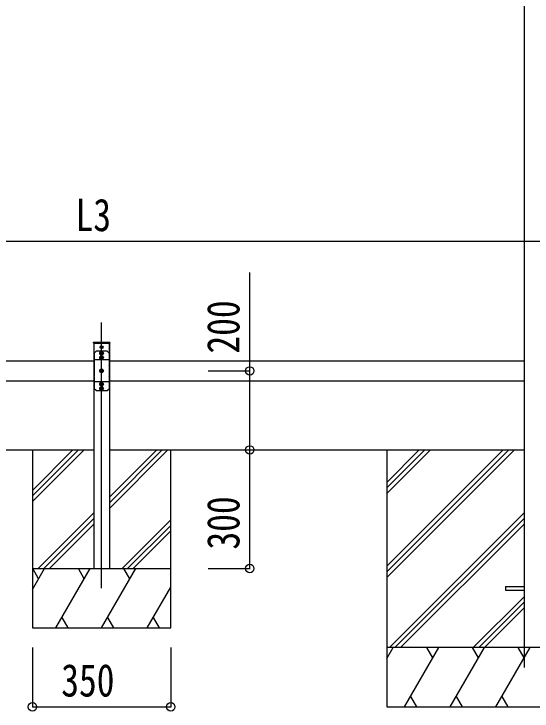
# Model space of a CAD drawing. Units: millimetres, scale not verified. Extents: x -8410 to 8410, y -5940 to 5940.
# Drawn here: x -1744 to -433, y -3855 to -2091 of the extents above; entities that cross this region are included whole.
import ezdxf
from ezdxf.enums import TextEntityAlignment as Align

# ---------------------------------------------------------------- set-up
doc = ezdxf.new("R2010")
doc.units = ezdxf.units.MM
doc.header["$LTSCALE"] = 30
for name, color, linetype in [('0-4_YKK_12', 2, 'Continuous'), ('0-5_YKK_13', 4, 'Continuous'), ('0-6_YKK_A1', 4, 'Continuous'), ('0-7_YKK_D', 6, 'Continuous')]:
    doc.layers.add(name, color=color, linetype=linetype)
doc.styles.add('ＭＳ ゴシック', font='')
doc.styles.get('ＭＳ ゴシック').set_extended_font_data('MS Gothic')

msp = doc.modelspace()

# ---------------------------------------------------------------- linework, layer by layer
at = {"layer": '0-4_YKK_12'}
for p, q in [((-1522.43, -3544.28), (-1522.43, -2871.78)), ((-1526.58, -2934.28), (-1518.28, -2934.28)), ((-1522.43, -2938.43), (-1522.43, -2930.13)), ((-1522.43, -2955.52), (-1522.43, -2944.05)), ((-1516.69, -2949.78), (-1528.16, -2949.78)), ((-1516.69, -2960.78), (-1528.16, -2960.78)), ((-1522.43, -2966.52), (-1522.43, -2955.05)), ((-1516.69, -2994.28), (-1528.16, -2994.28)), ((-1522.43, -3000.02), (-1522.43, -2988.55)), ((-1516.69, -3027.78), (-1528.16, -3027.78)), ((-1522.43, -3033.52), (-1522.43, -3022.05)), ((-1522.43, -3044.52), (-1522.43, -3033.05)), ((-1516.69, -3038.78), (-1528.16, -3038.78))]:
    msp.add_line(p, q, dxfattribs=at)
at = {"layer": '0-5_YKK_13'}
for p, q in [((-1542.93, -2924.28), (-1542.83, -2922.72)), ((-1541.93, -2924.28), (-1542.93, -2924.28)), ((-1541.93, -2924.28), (-1502.93, -2924.28)), ((-1541.84, -2921.78), (-1503.02, -2921.78)), ((-1536.43, -2944.28), (-1541.43, -2949.28)), ((-1523.14, -2944.28), (-1536.43, -2944.28)), ((-1524.48, -2933.93), (-1524.48, -2934.63)), ((-1524.48, -2933.93), (-1523.28, -2933.93)), ((-1524.48, -2934.63), (-1523.28, -2934.63)), ((-1522.78, -2932.23), (-1522.08, -2932.23)), ((-1522.78, -2932.23), (-1522.78, -2933.43)), ((-1522.78, -2935.13), (-1522.78, -2936.33)), ((-1522.78, -2936.33), (-1522.08, -2936.33)), ((-1522.08, -2932.23), (-1522.08, -2933.43)), ((-1522.08, -2935.13), (-1522.08, -2936.33)), ((-1508.43, -2944.28), (-1521.72, -2944.28)), ((-1521.58, -2933.93), (-1520.38, -2933.93)), ((-1521.58, -2934.63), (-1520.38, -2934.63)), ((-1520.38, -2933.93), (-1520.38, -2934.63)), ((-1508.43, -2944.28), (-1503.43, -2949.28)), ((-1541.43, -2949.28), (-1541.43, -2979.57)), ((-1524.81, -2950.38), (-1523.77, -2950.39)), ((-1524.81, -2961.38), (-1523.77, -2961.39)), ((-1524.8, -2949.19), (-1523.77, -2949.17)), ((-1524.8, -2960.19), (-1523.77, -2960.17)), ((-1523.77, -2949.17), (-1523.16, -2949.05)), ((-1523.77, -2950.39), (-1523.16, -2950.51)), ((-1523.77, -2960.17), (-1523.16, -2960.05)), ((-1523.77, -2961.39), (-1523.16, -2961.51)), ((-1523.04, -2948.44), (-1523.16, -2949.05)), ((-1523.04, -2951.12), (-1523.16, -2950.51)), ((-1523.04, -2959.44), (-1523.16, -2960.05)), ((-1523.04, -2962.12), (-1523.16, -2961.51)), ((-1523.02, -2947.41), (-1523.04, -2948.44)), ((-1523.02, -2952.16), (-1523.04, -2951.12)), ((-1523.02, -2958.41), (-1523.04, -2959.44)), ((-1523.02, -2963.16), (-1523.04, -2962.12)), ((-1521.84, -2947.41), (-1521.82, -2948.44)), ((-1521.84, -2952.16), (-1521.82, -2951.12)), ((-1521.84, -2958.41), (-1521.82, -2959.44)), ((-1521.84, -2963.16), (-1521.82, -2962.12)), ((-1521.82, -2948.44), (-1521.7, -2949.05)), ((-1521.82, -2951.12), (-1521.7, -2950.51)), ((-1521.82, -2959.44), (-1521.7, -2960.05)), ((-1521.82, -2962.12), (-1521.7, -2961.51)), ((-1521.09, -2949.17), (-1521.7, -2949.05)), ((-1521.09, -2950.39), (-1521.7, -2950.51)), ((-1521.09, -2960.17), (-1521.7, -2960.05)), ((-1521.09, -2961.39), (-1521.7, -2961.51)), ((-1520.05, -2949.19), (-1521.09, -2949.17)), ((-1520.05, -2950.38), (-1521.09, -2950.39)), ((-1520.05, -2960.19), (-1521.09, -2960.17)), ((-1520.05, -2961.38), (-1521.09, -2961.39)), ((-1503.43, -2949.28), (-1503.43, -2979.57)), ((-1503.43, -2966.68), (-1541.43, -2966.68)), ((-1541.43, -2981), (-1541.43, -3007.57)), ((-1524.81, -2994.88), (-1523.77, -2994.89)), ((-1524.8, -2993.69), (-1523.77, -2993.67)), ((-1523.77, -2993.67), (-1523.16, -2993.55)), ((-1523.77, -2994.89), (-1523.16, -2995.01)), ((-1523.04, -2992.94), (-1523.16, -2993.55)), ((-1523.04, -2995.62), (-1523.16, -2995.01)), ((-1523.02, -2991.91), (-1523.04, -2992.94)), ((-1523.02, -2996.66), (-1523.04, -2995.62)), ((-1521.84, -2991.91), (-1521.82, -2992.94)), ((-1521.84, -2996.66), (-1521.82, -2995.62)), ((-1521.82, -2992.94), (-1521.7, -2993.55)), ((-1521.82, -2995.62), (-1521.7, -2995.01)), ((-1521.09, -2993.67), (-1521.7, -2993.55)), ((-1521.09, -2994.89), (-1521.7, -2995.01)), ((-1520.05, -2993.69), (-1521.09, -2993.67)), ((-1520.05, -2994.88), (-1521.09, -2994.89)), ((-1503.43, -2981), (-1503.43, -3007.57)), ((-1541.43, -3009), (-1541.43, -3039.28)), ((-1503.43, -3009), (-1503.43, -3039.28)), ((-1503.43, -3021.88), (-1541.43, -3021.88)), ((-1524.81, -3028.38), (-1523.77, -3028.39)), ((-1524.8, -3027.19), (-1523.77, -3027.17)), ((-1523.77, -3027.17), (-1523.16, -3027.05)), ((-1523.77, -3028.39), (-1523.16, -3028.51)), ((-1523.04, -3026.44), (-1523.16, -3027.05)), ((-1523.04, -3029.12), (-1523.16, -3028.51)), ((-1523.02, -3025.41), (-1523.04, -3026.44)), ((-1523.02, -3030.16), (-1523.04, -3029.12)), ((-1521.84, -3025.41), (-1521.82, -3026.44)), ((-1521.84, -3030.16), (-1521.82, -3029.12)), ((-1521.82, -3026.44), (-1521.7, -3027.05)), ((-1521.82, -3029.12), (-1521.7, -3028.51)), ((-1521.09, -3027.17), (-1521.7, -3027.05)), ((-1521.09, -3028.39), (-1521.7, -3028.51)), ((-1520.05, -3027.19), (-1521.09, -3027.17)), ((-1520.05, -3028.38), (-1521.09, -3028.39)), ((-1536.43, -3044.28), (-1541.43, -3039.28)), ((-1536.43, -3044.28), (-1523.14, -3044.28)), ((-1524.81, -3039.38), (-1523.77, -3039.39)), ((-1524.8, -3038.19), (-1523.77, -3038.17)), ((-1523.77, -3038.17), (-1523.16, -3038.05)), ((-1523.77, -3039.39), (-1523.16, -3039.51)), ((-1523.04, -3037.44), (-1523.16, -3038.05)), ((-1523.04, -3040.12), (-1523.16, -3039.51)), ((-1523.02, -3036.41), (-1523.04, -3037.44)), ((-1523.02, -3041.16), (-1523.04, -3040.12)), ((-1521.84, -3036.41), (-1521.82, -3037.44)), ((-1521.84, -3041.16), (-1521.82, -3040.12)), ((-1521.82, -3037.44), (-1521.7, -3038.05)), ((-1521.82, -3040.12), (-1521.7, -3039.51)), ((-1521.72, -3044.28), (-1508.43, -3044.28)), ((-1521.09, -3038.17), (-1521.7, -3038.05)), ((-1521.09, -3039.39), (-1521.7, -3039.51)), ((-1520.05, -3038.19), (-1521.09, -3038.17)), ((-1520.05, -3039.38), (-1521.09, -3039.39)), ((-1508.43, -3044.28), (-1503.43, -3039.28)), ((-500.43, -3539.78), (-500.43, -3548.78)), ((-500.43, -3539.78), (-453.43, -3539.78)), ((-500.43, -3548.78), (-453.43, -3548.78))]:
    msp.add_line(p, q, dxfattribs=at)
msp.add_lwpolyline([(-1502.03, -2922.72), (-1501.93, -2924.28), (-1502.93, -2924.28)], dxfattribs=at)
for centre, radius in [((-1522.43, -2949.78), 4.74), ((-1522.43, -2934.28), 3.75), ((-1522.43, -2960.78), 4.74), ((-1522.43, -2994.28), 4.74), ((-1522.43, -3027.78), 4.74), ((-1522.43, -3038.78), 4.74)]:
    msp.add_circle(centre, radius, dxfattribs=at)
for centre, radius, start, end in [((-1541.84, -2922.78), 1, 90, 176.5), ((-1503.02, -2922.78), 1, 3.5, 90), ((-1523.28, -2933.43), 0.5, 270, 0), ((-1523.28, -2935.13), 0.5, 0, 90), ((-1522.43, -2943.58), 1, 224.427, 315.573), ((-1521.58, -2933.43), 0.5, 180, 270), ((-1521.58, -2935.13), 0.5, 90, 180), ((-1522.43, -2949.78), 2.45, 165.9892, 194.0108), ((-1522.43, -2960.78), 2.45, 165.9892, 194.0108), ((-1522.43, -2949.78), 2.45, 75.9892, 104.0108), ((-1522.43, -2949.78), 2.45, 255.9892, 284.0108), ((-1522.43, -2960.78), 2.45, 75.9892, 104.0108), ((-1522.43, -2949.78), 2.45, 345.9892, 14.0108), ((-1522.43, -2960.78), 2.45, 345.9892, 14.0108), ((-1542.13, -2980.28), 1, 314.427, 45.573), ((-1522.43, -2960.78), 2.45, 255.9892, 284.0108), ((-1502.73, -2980.28), 1, 134.427, 225.573), ((-1522.43, -2994.28), 2.45, 165.9892, 194.0108), ((-1522.43, -2994.28), 2.45, 75.9892, 104.0108), ((-1522.43, -2994.28), 2.45, 255.9892, 284.0108), ((-1522.43, -2994.28), 2.45, 345.9892, 14.0108), ((-1542.13, -3008.28), 1, 314.427, 45.573), ((-1502.73, -3008.28), 1, 134.427, 225.573), ((-1522.43, -3027.78), 2.45, 165.9892, 194.0108), ((-1522.43, -3027.78), 2.45, 75.9892, 104.0108), ((-1522.43, -3027.78), 2.45, 255.9892, 284.0108), ((-1522.43, -3027.78), 2.45, 345.9892, 14.0108), ((-1522.43, -3038.78), 2.45, 165.9892, 194.0108), ((-1522.43, -3044.98), 1, 44.427, 135.573), ((-1522.43, -3038.78), 2.45, 75.9892, 104.0108), ((-1522.43, -3038.78), 2.45, 255.9892, 284.0108), ((-1522.43, -3038.78), 2.45, 345.9892, 14.0108)]:
    msp.add_arc(centre, radius, start, end, dxfattribs=at)
at = {"layer": '0-6_YKK_A1'}
for p, q in [((-453.43, -1134.62), (-453.43, -3744.28)), ((-1542.43, -2924.28), (-1502.43, -2924.28)), ((-1542.43, -2924.28), (-1542.43, -3494.28)), ((-1502.43, -2949.62), (-1502.43, -2924.28)), ((-1502.43, -2924.28), (-1502.43, -3494.28)), ((-1542.43, -2969.28), (-2591.43, -2969.28)), ((-453.43, -2969.28), (-1502.43, -2969.28)), ((-2591.43, -3019.28), (-1542.43, -3019.28)), ((-1502.43, -3019.28), (-453.43, -3019.28)), ((-2591.43, -3194.28), (-1542.43, -3194.28)), ((-1697.43, -3194.28), (-1697.43, -3644.28)), ((-1697.43, -3296.63), (-1595.08, -3194.28)), ((-1697.43, -3310.77), (-1580.94, -3194.28)), ((-1697.43, -3324.91), (-1566.8, -3194.28)), ((-1502.43, -3194.28), (-453.43, -3194.28)), ((-1502.43, -3342.05), (-1354.66, -3194.28)), ((-1502.43, -3327.9), (-1368.81, -3194.28)), ((-1502.43, -3313.76), (-1382.95, -3194.28)), ((-1347.43, -3644.28), (-1347.43, -3194.28)), ((-800.63, -3194.28), (-800.63, -3844.28)), ((-800.63, -3488.46), (-506.45, -3194.28)), ((-800.63, -3502.6), (-492.31, -3194.28)), ((-800.63, -3516.74), (-478.17, -3194.28)), ((-800.63, -3304.61), (-690.3, -3194.28)), ((-800.63, -3290.47), (-704.44, -3194.28)), ((-800.63, -3276.33), (-718.58, -3194.28)), ((-1682.95, -3494.28), (-1542.43, -3353.76)), ((-1668.81, -3494.28), (-1542.43, -3367.91)), ((-794.32, -3694.28), (-453.43, -3353.39)), ((-780.18, -3694.28), (-453.43, -3367.53)), ((-1654.67, -3494.28), (-1542.43, -3382.05)), ((-1470.82, -3494.28), (-1347.43, -3370.9)), ((-1456.68, -3494.28), (-1347.43, -3385.04)), ((-766.04, -3694.28), (-453.43, -3381.68)), ((-1442.53, -3494.28), (-1347.43, -3399.18)), ((-1697.43, -3547.4), (-1666.76, -3494.28)), ((-1697.43, -3494.28), (-1347.43, -3494.28)), ((-1681.76, -3520.27), (-1696.77, -3494.28)), ((-1637.9, -3644.28), (-1551.29, -3494.28)), ((-1566.29, -3520.27), (-1581.3, -3494.28)), ((-1542.43, -3494.28), (-1502.43, -3494.28)), ((-1522.43, -3644.28), (-1435.82, -3494.28)), ((-1450.82, -3520.26), (-1465.83, -3494.28)), ((-1406.96, -3644.28), (-1347.43, -3541.18)), ((-582.19, -3694.28), (-453.43, -3565.52)), ((-568.05, -3694.28), (-453.43, -3579.67)), ((-553.9, -3694.28), (-453.43, -3593.81)), ((-1622.9, -3618.3), (-1607.9, -3644.28)), ((-1507.43, -3618.3), (-1492.43, -3644.28)), ((-1391.96, -3618.3), (-1376.96, -3644.28)), ((-1697.43, -3644.28), (-1347.43, -3644.28)), ((-0.63, -3694.28), (-800.63, -3694.28)), ((-800.63, -3721.78), (-784.75, -3694.28)), ((-755.88, -3844.28), (-669.28, -3694.28)), ((-684.28, -3720.26), (-699.28, -3694.28)), ((-640.41, -3844.28), (-553.81, -3694.28)), ((-568.81, -3720.26), (-583.81, -3694.28)), ((-524.94, -3844.28), (-438.34, -3694.28)), ((-453.34, -3720.26), (-468.34, -3694.28)), ((-740.89, -3818.3), (-725.89, -3844.28)), ((-625.41, -3818.3), (-610.42, -3844.28)), ((-509.94, -3818.3), (-494.94, -3844.28)), ((-800.63, -3844.28), (-0.63, -3844.28))]:
    msp.add_line(p, q, dxfattribs=at)
at = {"layer": '0-7_YKK_D'}
for p, q in [((-2949.43, -2666.23), (-95.43, -2666.23)), ((-1252.91, -2994.28), (-1146.53, -2994.28)), ((-1147.53, -3494.28), (-1147.53, -3194.28)), ((-1252.91, -3494.28), (-1146.53, -3494.28)), ((-1697.53, -3694.28), (-1697.53, -3845.28)), ((-1347.53, -3694.28), (-1347.53, -3845.28)), ((-1697.53, -3844.28), (-1347.53, -3844.28))]:
    msp.add_line(p, q, dxfattribs=at)
msp.add_lwpolyline([(-1147.53, -3194.28), (-1147.53, -2994.28), (-1147.53, -2745.12)], dxfattribs=at)
for centre in [(-1147.53, -2994.28), (-1147.53, -3194.28), (-1147.53, -3194.28), (-1147.53, -3494.28), (-1697.53, -3844.28), (-1347.53, -3844.28)]:
    msp.add_circle(centre, 10.62, dxfattribs=at)

# ---------------------------------------------------------------- texts
at = {"layer": '0-7_YKK_D', "style": 'ＭＳ ゴシック', "width": 0.8}
for s, p in [('L3', (-1588.43, -2665.43)), ('350', (-1624.53, -3842.95))]:
    msp.add_text(s, height=82.48, dxfattribs=at).set_placement(p, align=Align.BOTTOM_LEFT)
for s, p in [('200', (-1148.86, -2950.45)), ('300', (-1148.86, -3446.28))]:
    msp.add_text(s, height=82.48, rotation=90, dxfattribs=at).set_placement(p, align=Align.BOTTOM_LEFT)

doc.saveas('drawing.dxf')
